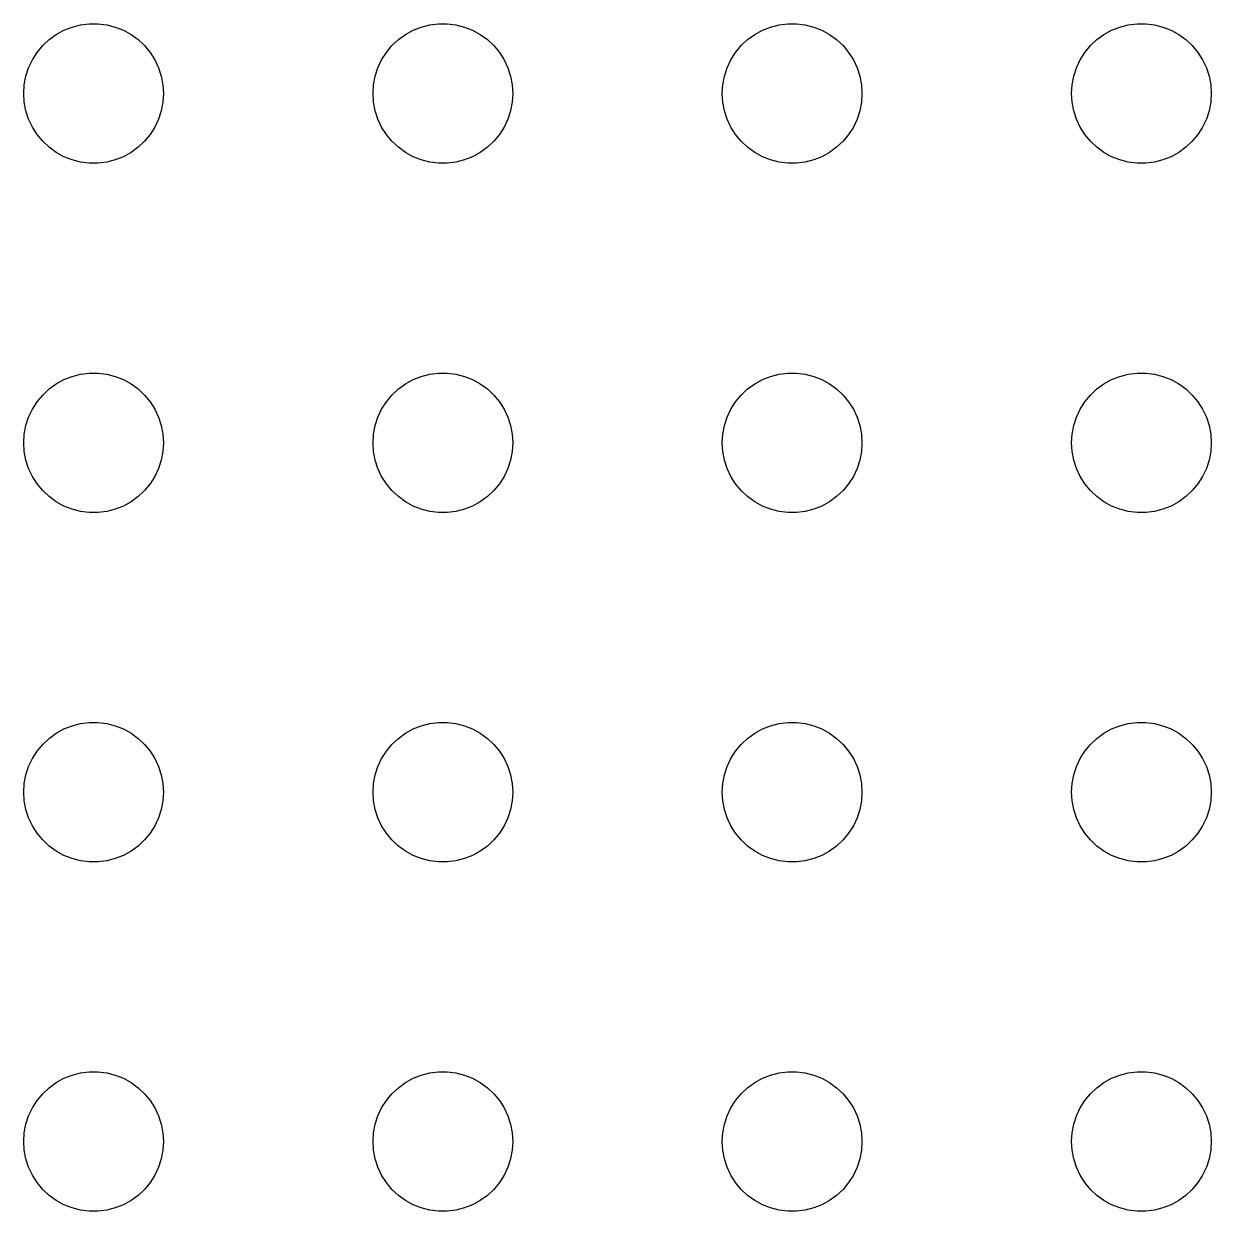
# Model space of a CAD drawing. Header units: metres. Extents: x -104 to 104, y -104 to 104.
# Drawn here: x 51 to 76.5, y 51 to 76.5 of the extents above; entities that cross this region are included whole.
import ezdxf

# ---------------------------------------------------------------- set-up
doc = ezdxf.new("R2010")
doc.units = ezdxf.units.M

msp = doc.modelspace()

# ---------------------------------------------------------------- linework, layer by layer
for p, q in [((51.5439, 76.1558), (51.6963, 76.2665)), ((51.6963, 76.2665), (51.8613, 76.3572)), ((51.8613, 76.3572), (52.0365, 76.4266)), ((52.0365, 76.4266), (52.2189, 76.4734)), ((52.2189, 76.4734), (52.4058, 76.497)), ((52.4058, 76.497), (52.5942, 76.497)), ((52.5942, 76.497), (52.7811, 76.4734)), ((52.7811, 76.4734), (52.9635, 76.4266)), ((52.9635, 76.4266), (53.1387, 76.3572)), ((53.1387, 76.3572), (53.3037, 76.2665)), ((53.3037, 76.2665), (53.4561, 76.1558)), ((59.0439, 76.1558), (59.1963, 76.2665)), ((59.1963, 76.2665), (59.3613, 76.3572)), ((59.3613, 76.3572), (59.5365, 76.4266)), ((59.5365, 76.4266), (59.7189, 76.4734)), ((59.7189, 76.4734), (59.9058, 76.497)), ((59.9058, 76.497), (60.0942, 76.497)), ((60.0942, 76.497), (60.2811, 76.4734)), ((60.2811, 76.4734), (60.4635, 76.4266)), ((60.4635, 76.4266), (60.6387, 76.3572)), ((60.6387, 76.3572), (60.8037, 76.2665)), ((60.8037, 76.2665), (60.9561, 76.1558)), ((66.5439, 76.1558), (66.6963, 76.2665)), ((66.6963, 76.2665), (66.8613, 76.3572)), ((66.8613, 76.3572), (67.0365, 76.4266)), ((67.0365, 76.4266), (67.2189, 76.4734)), ((67.2189, 76.4734), (67.4058, 76.497)), ((67.4058, 76.497), (67.5942, 76.497)), ((67.5942, 76.497), (67.7811, 76.4734)), ((67.7811, 76.4734), (67.9635, 76.4266)), ((67.9635, 76.4266), (68.1387, 76.3572)), ((68.1387, 76.3572), (68.3037, 76.2665)), ((68.3037, 76.2665), (68.4561, 76.1558)), ((74.0439, 76.1558), (74.1963, 76.2665)), ((74.1963, 76.2665), (74.3613, 76.3572)), ((74.3613, 76.3572), (74.5365, 76.4266)), ((74.5365, 76.4266), (74.7189, 76.4734)), ((74.7189, 76.4734), (74.9058, 76.497)), ((74.9058, 76.497), (75.0942, 76.497)), ((75.0942, 76.497), (75.2811, 76.4734)), ((75.2811, 76.4734), (75.4635, 76.4266)), ((75.4635, 76.4266), (75.6387, 76.3572)), ((75.6387, 76.3572), (75.8037, 76.2665)), ((75.8037, 76.2665), (75.9561, 76.1558)), ((51.2865, 75.8817), (51.4065, 76.0268)), ((51.4065, 76.0268), (51.5439, 76.1558)), ((53.4561, 76.1558), (53.5934, 76.0268)), ((53.5934, 76.0268), (53.7135, 75.8817)), ((58.7865, 75.8817), (58.9065, 76.0268)), ((58.9065, 76.0268), (59.0439, 76.1558)), ((60.9561, 76.1558), (61.0934, 76.0268)), ((61.0934, 76.0268), (61.2135, 75.8817)), ((66.2865, 75.8817), (66.4065, 76.0268)), ((66.4065, 76.0268), (66.5439, 76.1558)), ((68.4561, 76.1558), (68.5934, 76.0268)), ((68.5934, 76.0268), (68.7135, 75.8817)), ((73.7865, 75.8817), (73.9065, 76.0268)), ((73.9065, 76.0268), (74.0439, 76.1558)), ((75.9561, 76.1558), (76.0934, 76.0268)), ((76.0934, 76.0268), (76.2135, 75.8817)), ((51.1855, 75.7226), (51.2865, 75.8817)), ((53.7135, 75.8817), (53.8145, 75.7226)), ((58.6855, 75.7226), (58.7865, 75.8817)), ((61.2135, 75.8817), (61.3145, 75.7226)), ((66.1855, 75.7226), (66.2865, 75.8817)), ((68.7135, 75.8817), (68.8145, 75.7226)), ((73.6855, 75.7226), (73.7865, 75.8817)), ((76.2135, 75.8817), (76.3145, 75.7226)), ((51.0471, 75.373), (51.1053, 75.5522)), ((51.1053, 75.5522), (51.1855, 75.7226)), ((53.8145, 75.7226), (53.8947, 75.5522)), ((53.8947, 75.5522), (53.9529, 75.373)), ((58.5471, 75.373), (58.6053, 75.5522)), ((58.6053, 75.5522), (58.6855, 75.7226)), ((61.3145, 75.7226), (61.3947, 75.5522)), ((61.3947, 75.5522), (61.4529, 75.373)), ((66.0471, 75.373), (66.1053, 75.5522)), ((66.1053, 75.5522), (66.1855, 75.7226)), ((68.8145, 75.7226), (68.8947, 75.5522)), ((68.8947, 75.5522), (68.9529, 75.373)), ((73.5471, 75.373), (73.6053, 75.5522)), ((73.6053, 75.5522), (73.6855, 75.7226)), ((76.3145, 75.7226), (76.3947, 75.5522)), ((76.3947, 75.5522), (76.4529, 75.373)), ((51.0118, 75.188), (51.0471, 75.373)), ((53.9529, 75.373), (53.9882, 75.188)), ((58.5118, 75.188), (58.5471, 75.373)), ((61.4529, 75.373), (61.4882, 75.188)), ((66.0118, 75.188), (66.0471, 75.373)), ((68.9529, 75.373), (68.9882, 75.188)), ((73.5118, 75.188), (73.5471, 75.373)), ((76.4529, 75.373), (76.4882, 75.188)), ((51, 75), (51.0118, 75.188)), ((51.0118, 74.812), (51, 75)), ((53.9882, 75.188), (54, 75)), ((54, 75), (53.9882, 74.812)), ((58.5, 75), (58.5118, 75.188)), ((58.5118, 74.812), (58.5, 75)), ((61.4882, 75.188), (61.5, 75)), ((61.5, 75), (61.4882, 74.812)), ((66, 75), (66.0118, 75.188)), ((66.0118, 74.812), (66, 75)), ((68.9882, 75.188), (69, 75)), ((69, 75), (68.9882, 74.812)), ((73.5, 75), (73.5118, 75.188)), ((73.5118, 74.812), (73.5, 75)), ((76.4882, 75.188), (76.5, 75)), ((76.5, 75), (76.4882, 74.812)), ((51.0471, 74.627), (51.0118, 74.812)), ((53.9882, 74.812), (53.9529, 74.627)), ((58.5471, 74.627), (58.5118, 74.812)), ((61.4882, 74.812), (61.4529, 74.627)), ((66.0471, 74.627), (66.0118, 74.812)), ((68.9882, 74.812), (68.9529, 74.627)), ((73.5471, 74.627), (73.5118, 74.812)), ((76.4882, 74.812), (76.4529, 74.627)), ((51.1053, 74.4478), (51.0471, 74.627)), ((53.9529, 74.627), (53.8947, 74.4478)), ((58.6053, 74.4478), (58.5471, 74.627)), ((61.4529, 74.627), (61.3947, 74.4478)), ((66.1053, 74.4478), (66.0471, 74.627)), ((68.9529, 74.627), (68.8947, 74.4478)), ((73.6053, 74.4478), (73.5471, 74.627)), ((76.4529, 74.627), (76.3947, 74.4478)), ((51.1855, 74.2774), (51.1053, 74.4478)), ((51.2865, 74.1183), (51.1855, 74.2774)), ((53.8145, 74.2774), (53.7135, 74.1183)), ((53.8947, 74.4478), (53.8145, 74.2774)), ((58.6855, 74.2774), (58.6053, 74.4478)), ((58.7865, 74.1183), (58.6855, 74.2774)), ((61.3145, 74.2774), (61.2135, 74.1183)), ((61.3947, 74.4478), (61.3145, 74.2774)), ((66.1855, 74.2774), (66.1053, 74.4478)), ((66.2865, 74.1183), (66.1855, 74.2774)), ((68.8145, 74.2774), (68.7135, 74.1183)), ((68.8947, 74.4478), (68.8145, 74.2774)), ((73.6855, 74.2774), (73.6053, 74.4478)), ((73.7865, 74.1183), (73.6855, 74.2774)), ((76.3145, 74.2774), (76.2135, 74.1183)), ((76.3947, 74.4478), (76.3145, 74.2774)), ((51.4065, 73.9732), (51.2865, 74.1183)), ((51.5439, 73.8442), (51.4065, 73.9732)), ((53.5934, 73.9732), (53.4561, 73.8442)), ((53.7135, 74.1183), (53.5934, 73.9732)), ((58.9065, 73.9732), (58.7865, 74.1183)), ((59.0439, 73.8442), (58.9065, 73.9732)), ((61.0934, 73.9732), (60.9561, 73.8442)), ((61.2135, 74.1183), (61.0934, 73.9732)), ((66.4065, 73.9732), (66.2865, 74.1183)), ((66.5439, 73.8442), (66.4065, 73.9732)), ((68.5934, 73.9732), (68.4561, 73.8442)), ((68.7135, 74.1183), (68.5934, 73.9732)), ((73.9065, 73.9732), (73.7865, 74.1183)), ((74.0439, 73.8442), (73.9065, 73.9732)), ((76.0934, 73.9732), (75.9561, 73.8442)), ((76.2135, 74.1183), (76.0934, 73.9732)), ((51.6963, 73.7335), (51.5439, 73.8442)), ((51.8613, 73.6428), (51.6963, 73.7335)), ((53.3037, 73.7335), (53.1387, 73.6428)), ((53.4561, 73.8442), (53.3037, 73.7335)), ((59.1963, 73.7335), (59.0439, 73.8442)), ((59.3613, 73.6428), (59.1963, 73.7335)), ((60.8037, 73.7335), (60.6387, 73.6428)), ((60.9561, 73.8442), (60.8037, 73.7335)), ((66.6963, 73.7335), (66.5439, 73.8442)), ((66.8613, 73.6428), (66.6963, 73.7335)), ((68.3037, 73.7335), (68.1387, 73.6428)), ((68.4561, 73.8442), (68.3037, 73.7335)), ((74.1963, 73.7335), (74.0439, 73.8442)), ((74.3613, 73.6428), (74.1963, 73.7335)), ((75.8037, 73.7335), (75.6387, 73.6428)), ((75.9561, 73.8442), (75.8037, 73.7335)), ((52.0365, 73.5734), (51.8613, 73.6428)), ((52.2189, 73.5266), (52.0365, 73.5734)), ((52.4058, 73.503), (52.2189, 73.5266)), ((52.5942, 73.503), (52.4058, 73.503)), ((52.7811, 73.5266), (52.5942, 73.503)), ((52.9635, 73.5734), (52.7811, 73.5266)), ((53.1387, 73.6428), (52.9635, 73.5734)), ((59.5365, 73.5734), (59.3613, 73.6428)), ((59.7189, 73.5266), (59.5365, 73.5734)), ((59.9058, 73.503), (59.7189, 73.5266)), ((60.0942, 73.503), (59.9058, 73.503)), ((60.2811, 73.5266), (60.0942, 73.503)), ((60.4635, 73.5734), (60.2811, 73.5266)), ((60.6387, 73.6428), (60.4635, 73.5734)), ((67.0365, 73.5734), (66.8613, 73.6428)), ((67.2189, 73.5266), (67.0365, 73.5734)), ((67.4058, 73.503), (67.2189, 73.5266)), ((67.5942, 73.503), (67.4058, 73.503)), ((67.7811, 73.5266), (67.5942, 73.503)), ((67.9635, 73.5734), (67.7811, 73.5266)), ((68.1387, 73.6428), (67.9635, 73.5734)), ((74.5365, 73.5734), (74.3613, 73.6428)), ((74.7189, 73.5266), (74.5365, 73.5734)), ((74.9058, 73.503), (74.7189, 73.5266)), ((75.0942, 73.503), (74.9058, 73.503)), ((75.2811, 73.5266), (75.0942, 73.503)), ((75.4635, 73.5734), (75.2811, 73.5266)), ((75.6387, 73.6428), (75.4635, 73.5734)), ((51.6963, 68.7665), (51.8613, 68.8572)), ((51.8613, 68.8572), (52.0365, 68.9266)), ((52.0365, 68.9266), (52.2189, 68.9734)), ((52.2189, 68.9734), (52.4058, 68.997)), ((52.4058, 68.997), (52.5942, 68.997)), ((52.5942, 68.997), (52.7811, 68.9734)), ((52.7811, 68.9734), (52.9635, 68.9266)), ((52.9635, 68.9266), (53.1387, 68.8572)), ((53.1387, 68.8572), (53.3037, 68.7665)), ((59.1963, 68.7665), (59.3613, 68.8572)), ((59.3613, 68.8572), (59.5365, 68.9266)), ((59.5365, 68.9266), (59.7189, 68.9734)), ((59.7189, 68.9734), (59.9058, 68.997)), ((59.9058, 68.997), (60.0942, 68.997)), ((60.0942, 68.997), (60.2811, 68.9734)), ((60.2811, 68.9734), (60.4635, 68.9266)), ((60.4635, 68.9266), (60.6387, 68.8572)), ((60.6387, 68.8572), (60.8037, 68.7665)), ((66.6963, 68.7665), (66.8613, 68.8572)), ((66.8613, 68.8572), (67.0365, 68.9266)), ((67.0365, 68.9266), (67.2189, 68.9734)), ((67.2189, 68.9734), (67.4058, 68.997)), ((67.4058, 68.997), (67.5942, 68.997)), ((67.5942, 68.997), (67.7811, 68.9734)), ((67.7811, 68.9734), (67.9635, 68.9266)), ((67.9635, 68.9266), (68.1387, 68.8572)), ((68.1387, 68.8572), (68.3037, 68.7665)), ((74.1963, 68.7665), (74.3613, 68.8572)), ((74.3613, 68.8572), (74.5365, 68.9266)), ((74.5365, 68.9266), (74.7189, 68.9734)), ((74.7189, 68.9734), (74.9058, 68.997)), ((74.9058, 68.997), (75.0942, 68.997)), ((75.0942, 68.997), (75.2811, 68.9734)), ((75.2811, 68.9734), (75.4635, 68.9266)), ((75.4635, 68.9266), (75.6387, 68.8572)), ((75.6387, 68.8572), (75.8037, 68.7665)), ((51.4065, 68.5268), (51.5439, 68.6558)), ((51.5439, 68.6558), (51.6963, 68.7665)), ((53.3037, 68.7665), (53.4561, 68.6558)), ((53.4561, 68.6558), (53.5934, 68.5268)), ((58.9065, 68.5268), (59.0439, 68.6558)), ((59.0439, 68.6558), (59.1963, 68.7665)), ((60.8037, 68.7665), (60.9561, 68.6558)), ((60.9561, 68.6558), (61.0934, 68.5268)), ((66.4065, 68.5268), (66.5439, 68.6558)), ((66.5439, 68.6558), (66.6963, 68.7665)), ((68.3037, 68.7665), (68.4561, 68.6558)), ((68.4561, 68.6558), (68.5934, 68.5268)), ((73.9065, 68.5268), (74.0439, 68.6558)), ((74.0439, 68.6558), (74.1963, 68.7665)), ((75.8037, 68.7665), (75.9561, 68.6558)), ((75.9561, 68.6558), (76.0934, 68.5268)), ((51.1855, 68.2226), (51.2865, 68.3817)), ((51.2865, 68.3817), (51.4065, 68.5268)), ((53.5934, 68.5268), (53.7135, 68.3817)), ((53.7135, 68.3817), (53.8145, 68.2226)), ((58.6855, 68.2226), (58.7865, 68.3817)), ((58.7865, 68.3817), (58.9065, 68.5268)), ((61.0934, 68.5268), (61.2135, 68.3817)), ((61.2135, 68.3817), (61.3145, 68.2226)), ((66.1855, 68.2226), (66.2865, 68.3817)), ((66.2865, 68.3817), (66.4065, 68.5268)), ((68.5934, 68.5268), (68.7135, 68.3817)), ((68.7135, 68.3817), (68.8145, 68.2226)), ((73.6855, 68.2226), (73.7865, 68.3817)), ((73.7865, 68.3817), (73.9065, 68.5268)), ((76.0934, 68.5268), (76.2135, 68.3817)), ((76.2135, 68.3817), (76.3145, 68.2226)), ((51.1053, 68.0522), (51.1855, 68.2226)), ((53.8145, 68.2226), (53.8947, 68.0522)), ((58.6053, 68.0522), (58.6855, 68.2226)), ((61.3145, 68.2226), (61.3947, 68.0522)), ((66.1053, 68.0522), (66.1855, 68.2226)), ((68.8145, 68.2226), (68.8947, 68.0522)), ((73.6053, 68.0522), (73.6855, 68.2226)), ((76.3145, 68.2226), (76.3947, 68.0522)), ((51.0118, 67.688), (51.0471, 67.873)), ((51.0471, 67.873), (51.1053, 68.0522)), ((53.8947, 68.0522), (53.9529, 67.873)), ((53.9529, 67.873), (53.9882, 67.688)), ((58.5118, 67.688), (58.5471, 67.873)), ((58.5471, 67.873), (58.6053, 68.0522)), ((61.3947, 68.0522), (61.4529, 67.873)), ((61.4529, 67.873), (61.4882, 67.688)), ((66.0118, 67.688), (66.0471, 67.873)), ((66.0471, 67.873), (66.1053, 68.0522)), ((68.8947, 68.0522), (68.9529, 67.873)), ((68.9529, 67.873), (68.9882, 67.688)), ((73.5118, 67.688), (73.5471, 67.873)), ((73.5471, 67.873), (73.6053, 68.0522)), ((76.3947, 68.0522), (76.4529, 67.873)), ((76.4529, 67.873), (76.4882, 67.688)), ((51, 67.5), (51.0118, 67.688)), ((53.9882, 67.688), (54, 67.5)), ((58.5, 67.5), (58.5118, 67.688)), ((61.4882, 67.688), (61.5, 67.5)), ((66, 67.5), (66.0118, 67.688)), ((68.9882, 67.688), (69, 67.5)), ((73.5, 67.5), (73.5118, 67.688)), ((76.4882, 67.688), (76.5, 67.5)), ((51.0118, 67.312), (51, 67.5)), ((54, 67.5), (53.9882, 67.312)), ((58.5118, 67.312), (58.5, 67.5)), ((61.5, 67.5), (61.4882, 67.312)), ((66.0118, 67.312), (66, 67.5)), ((69, 67.5), (68.9882, 67.312)), ((73.5118, 67.312), (73.5, 67.5)), ((76.5, 67.5), (76.4882, 67.312)), ((51.0471, 67.127), (51.0118, 67.312)), ((51.1053, 66.9478), (51.0471, 67.127)), ((53.9529, 67.127), (53.8947, 66.9478)), ((53.9882, 67.312), (53.9529, 67.127)), ((58.5471, 67.127), (58.5118, 67.312)), ((58.6053, 66.9478), (58.5471, 67.127)), ((61.4529, 67.127), (61.3947, 66.9478)), ((61.4882, 67.312), (61.4529, 67.127)), ((66.0471, 67.127), (66.0118, 67.312)), ((66.1053, 66.9478), (66.0471, 67.127)), ((68.9529, 67.127), (68.8947, 66.9478)), ((68.9882, 67.312), (68.9529, 67.127)), ((73.5471, 67.127), (73.5118, 67.312)), ((73.6053, 66.9478), (73.5471, 67.127)), ((76.4529, 67.127), (76.3947, 66.9478)), ((76.4882, 67.312), (76.4529, 67.127)), ((51.1855, 66.7774), (51.1053, 66.9478)), ((53.8947, 66.9478), (53.8145, 66.7774)), ((58.6855, 66.7774), (58.6053, 66.9478)), ((61.3947, 66.9478), (61.3145, 66.7774)), ((66.1855, 66.7774), (66.1053, 66.9478)), ((68.8947, 66.9478), (68.8145, 66.7774)), ((73.6855, 66.7774), (73.6053, 66.9478)), ((76.3947, 66.9478), (76.3145, 66.7774)), ((51.2865, 66.6183), (51.1855, 66.7774)), ((51.4065, 66.4732), (51.2865, 66.6183)), ((53.7135, 66.6183), (53.5934, 66.4732)), ((53.8145, 66.7774), (53.7135, 66.6183)), ((58.7865, 66.6183), (58.6855, 66.7774)), ((58.9065, 66.4732), (58.7865, 66.6183)), ((61.2135, 66.6183), (61.0934, 66.4732)), ((61.3145, 66.7774), (61.2135, 66.6183)), ((66.2865, 66.6183), (66.1855, 66.7774)), ((66.4065, 66.4732), (66.2865, 66.6183)), ((68.7135, 66.6183), (68.5934, 66.4732)), ((68.8145, 66.7774), (68.7135, 66.6183)), ((73.7865, 66.6183), (73.6855, 66.7774)), ((73.9065, 66.4732), (73.7865, 66.6183)), ((76.2135, 66.6183), (76.0934, 66.4732)), ((76.3145, 66.7774), (76.2135, 66.6183)), ((51.5439, 66.3442), (51.4065, 66.4732)), ((51.6963, 66.2335), (51.5439, 66.3442)), ((53.4561, 66.3442), (53.3037, 66.2335)), ((53.5934, 66.4732), (53.4561, 66.3442)), ((59.0439, 66.3442), (58.9065, 66.4732)), ((59.1963, 66.2335), (59.0439, 66.3442)), ((60.9561, 66.3442), (60.8037, 66.2335)), ((61.0934, 66.4732), (60.9561, 66.3442)), ((66.5439, 66.3442), (66.4065, 66.4732)), ((66.6963, 66.2335), (66.5439, 66.3442)), ((68.4561, 66.3442), (68.3037, 66.2335)), ((68.5934, 66.4732), (68.4561, 66.3442)), ((74.0439, 66.3442), (73.9065, 66.4732)), ((74.1963, 66.2335), (74.0439, 66.3442)), ((75.9561, 66.3442), (75.8037, 66.2335)), ((76.0934, 66.4732), (75.9561, 66.3442)), ((51.8613, 66.1428), (51.6963, 66.2335)), ((52.0365, 66.0734), (51.8613, 66.1428)), ((52.2189, 66.0266), (52.0365, 66.0734)), ((52.9635, 66.0734), (52.7811, 66.0266)), ((53.1387, 66.1428), (52.9635, 66.0734)), ((53.3037, 66.2335), (53.1387, 66.1428)), ((59.3613, 66.1428), (59.1963, 66.2335)), ((59.5365, 66.0734), (59.3613, 66.1428)), ((59.7189, 66.0266), (59.5365, 66.0734)), ((60.4635, 66.0734), (60.2811, 66.0266)), ((60.6387, 66.1428), (60.4635, 66.0734)), ((60.8037, 66.2335), (60.6387, 66.1428)), ((66.8613, 66.1428), (66.6963, 66.2335)), ((67.0365, 66.0734), (66.8613, 66.1428)), ((67.2189, 66.0266), (67.0365, 66.0734)), ((67.9635, 66.0734), (67.7811, 66.0266)), ((68.1387, 66.1428), (67.9635, 66.0734)), ((68.3037, 66.2335), (68.1387, 66.1428)), ((74.3613, 66.1428), (74.1963, 66.2335)), ((74.5365, 66.0734), (74.3613, 66.1428)), ((74.7189, 66.0266), (74.5365, 66.0734)), ((75.4635, 66.0734), (75.2811, 66.0266)), ((75.6387, 66.1428), (75.4635, 66.0734)), ((75.8037, 66.2335), (75.6387, 66.1428)), ((52.4058, 66.003), (52.2189, 66.0266)), ((52.5942, 66.003), (52.4058, 66.003)), ((52.7811, 66.0266), (52.5942, 66.003)), ((59.9058, 66.003), (59.7189, 66.0266)), ((60.0942, 66.003), (59.9058, 66.003)), ((60.2811, 66.0266), (60.0942, 66.003)), ((67.4058, 66.003), (67.2189, 66.0266)), ((67.5942, 66.003), (67.4058, 66.003)), ((67.7811, 66.0266), (67.5942, 66.003)), ((74.9058, 66.003), (74.7189, 66.0266)), ((75.0942, 66.003), (74.9058, 66.003)), ((75.2811, 66.0266), (75.0942, 66.003)), ((52.0365, 61.4266), (52.2189, 61.4734)), ((52.2189, 61.4734), (52.4058, 61.497)), ((52.4058, 61.497), (52.5942, 61.497)), ((52.5942, 61.497), (52.7811, 61.4734)), ((52.7811, 61.4734), (52.9635, 61.4266)), ((59.5365, 61.4266), (59.7189, 61.4734)), ((59.7189, 61.4734), (59.9058, 61.497)), ((59.9058, 61.497), (60.0942, 61.497)), ((60.0942, 61.497), (60.2811, 61.4734)), ((60.2811, 61.4734), (60.4635, 61.4266)), ((67.0365, 61.4266), (67.2189, 61.4734)), ((67.2189, 61.4734), (67.4058, 61.497)), ((67.4058, 61.497), (67.5942, 61.497)), ((67.5942, 61.497), (67.7811, 61.4734)), ((67.7811, 61.4734), (67.9635, 61.4266)), ((74.5365, 61.4266), (74.7189, 61.4734)), ((74.7189, 61.4734), (74.9058, 61.497)), ((74.9058, 61.497), (75.0942, 61.497)), ((75.0942, 61.497), (75.2811, 61.4734)), ((75.2811, 61.4734), (75.4635, 61.4266)), ((51.5439, 61.1558), (51.6963, 61.2665)), ((51.6963, 61.2665), (51.8613, 61.3572)), ((51.8613, 61.3572), (52.0365, 61.4266)), ((52.9635, 61.4266), (53.1387, 61.3572)), ((53.1387, 61.3572), (53.3037, 61.2665)), ((53.3037, 61.2665), (53.4561, 61.1558)), ((59.0439, 61.1558), (59.1963, 61.2665)), ((59.1963, 61.2665), (59.3613, 61.3572)), ((59.3613, 61.3572), (59.5365, 61.4266)), ((60.4635, 61.4266), (60.6387, 61.3572)), ((60.6387, 61.3572), (60.8037, 61.2665)), ((60.8037, 61.2665), (60.9561, 61.1558)), ((66.5439, 61.1558), (66.6963, 61.2665)), ((66.6963, 61.2665), (66.8613, 61.3572)), ((66.8613, 61.3572), (67.0365, 61.4266)), ((67.9635, 61.4266), (68.1387, 61.3572)), ((68.1387, 61.3572), (68.3037, 61.2665)), ((68.3037, 61.2665), (68.4561, 61.1558)), ((74.0439, 61.1558), (74.1963, 61.2665)), ((74.1963, 61.2665), (74.3613, 61.3572)), ((74.3613, 61.3572), (74.5365, 61.4266)), ((75.4635, 61.4266), (75.6387, 61.3572)), ((75.6387, 61.3572), (75.8037, 61.2665)), ((75.8037, 61.2665), (75.9561, 61.1558)), ((51.2865, 60.8817), (51.4065, 61.0268)), ((51.4065, 61.0268), (51.5439, 61.1558)), ((53.4561, 61.1558), (53.5934, 61.0268)), ((53.5934, 61.0268), (53.7135, 60.8817)), ((58.7865, 60.8817), (58.9065, 61.0268)), ((58.9065, 61.0268), (59.0439, 61.1558)), ((60.9561, 61.1558), (61.0934, 61.0268)), ((61.0934, 61.0268), (61.2135, 60.8817)), ((66.2865, 60.8817), (66.4065, 61.0268)), ((66.4065, 61.0268), (66.5439, 61.1558)), ((68.4561, 61.1558), (68.5934, 61.0268)), ((68.5934, 61.0268), (68.7135, 60.8817)), ((73.7865, 60.8817), (73.9065, 61.0268)), ((73.9065, 61.0268), (74.0439, 61.1558)), ((75.9561, 61.1558), (76.0934, 61.0268)), ((76.0934, 61.0268), (76.2135, 60.8817)), ((51.1053, 60.5522), (51.1855, 60.7226)), ((51.1855, 60.7226), (51.2865, 60.8817)), ((53.7135, 60.8817), (53.8145, 60.7226)), ((53.8145, 60.7226), (53.8947, 60.5522)), ((58.6053, 60.5522), (58.6855, 60.7226)), ((58.6855, 60.7226), (58.7865, 60.8817)), ((61.2135, 60.8817), (61.3145, 60.7226)), ((61.3145, 60.7226), (61.3947, 60.5522)), ((66.1053, 60.5522), (66.1855, 60.7226)), ((66.1855, 60.7226), (66.2865, 60.8817)), ((68.7135, 60.8817), (68.8145, 60.7226)), ((68.8145, 60.7226), (68.8947, 60.5522)), ((73.6053, 60.5522), (73.6855, 60.7226)), ((73.6855, 60.7226), (73.7865, 60.8817)), ((76.2135, 60.8817), (76.3145, 60.7226)), ((76.3145, 60.7226), (76.3947, 60.5522)), ((51.0471, 60.373), (51.1053, 60.5522)), ((53.8947, 60.5522), (53.9529, 60.373)), ((58.5471, 60.373), (58.6053, 60.5522)), ((61.3947, 60.5522), (61.4529, 60.373)), ((66.0471, 60.373), (66.1053, 60.5522)), ((68.8947, 60.5522), (68.9529, 60.373)), ((73.5471, 60.373), (73.6053, 60.5522)), ((76.3947, 60.5522), (76.4529, 60.373)), ((51, 60), (51.0118, 60.188)), ((51.0118, 60.188), (51.0471, 60.373)), ((53.9529, 60.373), (53.9882, 60.188)), ((53.9882, 60.188), (54, 60)), ((58.5, 60), (58.5118, 60.188)), ((58.5118, 60.188), (58.5471, 60.373)), ((61.4529, 60.373), (61.4882, 60.188)), ((61.4882, 60.188), (61.5, 60)), ((66, 60), (66.0118, 60.188)), ((66.0118, 60.188), (66.0471, 60.373)), ((68.9529, 60.373), (68.9882, 60.188)), ((68.9882, 60.188), (69, 60)), ((73.5, 60), (73.5118, 60.188)), ((73.5118, 60.188), (73.5471, 60.373)), ((76.4529, 60.373), (76.4882, 60.188)), ((76.4882, 60.188), (76.5, 60)), ((51.0118, 59.812), (51, 60)), ((54, 60), (53.9882, 59.812)), ((58.5118, 59.812), (58.5, 60)), ((61.5, 60), (61.4882, 59.812)), ((66.0118, 59.812), (66, 60)), ((69, 60), (68.9882, 59.812)), ((73.5118, 59.812), (73.5, 60)), ((76.5, 60), (76.4882, 59.812)), ((51.0471, 59.627), (51.0118, 59.812)), ((53.9882, 59.812), (53.9529, 59.627)), ((58.5471, 59.627), (58.5118, 59.812)), ((61.4882, 59.812), (61.4529, 59.627)), ((66.0471, 59.627), (66.0118, 59.812)), ((68.9882, 59.812), (68.9529, 59.627)), ((73.5471, 59.627), (73.5118, 59.812)), ((76.4882, 59.812), (76.4529, 59.627)), ((51.1053, 59.4478), (51.0471, 59.627)), ((51.1855, 59.2774), (51.1053, 59.4478)), ((53.8947, 59.4478), (53.8145, 59.2774)), ((53.9529, 59.627), (53.8947, 59.4478)), ((58.6053, 59.4478), (58.5471, 59.627)), ((58.6855, 59.2774), (58.6053, 59.4478)), ((61.3947, 59.4478), (61.3145, 59.2774)), ((61.4529, 59.627), (61.3947, 59.4478)), ((66.1053, 59.4478), (66.0471, 59.627)), ((66.1855, 59.2774), (66.1053, 59.4478)), ((68.8947, 59.4478), (68.8145, 59.2774)), ((68.9529, 59.627), (68.8947, 59.4478)), ((73.6053, 59.4478), (73.5471, 59.627)), ((73.6855, 59.2774), (73.6053, 59.4478)), ((76.3947, 59.4478), (76.3145, 59.2774)), ((76.4529, 59.627), (76.3947, 59.4478)), ((51.2865, 59.1183), (51.1855, 59.2774)), ((53.8145, 59.2774), (53.7135, 59.1183)), ((58.7865, 59.1183), (58.6855, 59.2774)), ((61.3145, 59.2774), (61.2135, 59.1183)), ((66.2865, 59.1183), (66.1855, 59.2774)), ((68.8145, 59.2774), (68.7135, 59.1183)), ((73.7865, 59.1183), (73.6855, 59.2774)), ((76.3145, 59.2774), (76.2135, 59.1183)), ((51.4065, 58.9732), (51.2865, 59.1183)), ((51.5439, 58.8442), (51.4065, 58.9732)), ((53.5934, 58.9732), (53.4561, 58.8442)), ((53.7135, 59.1183), (53.5934, 58.9732)), ((58.9065, 58.9732), (58.7865, 59.1183)), ((59.0439, 58.8442), (58.9065, 58.9732)), ((61.0934, 58.9732), (60.9561, 58.8442)), ((61.2135, 59.1183), (61.0934, 58.9732)), ((66.4065, 58.9732), (66.2865, 59.1183)), ((66.5439, 58.8442), (66.4065, 58.9732)), ((68.5934, 58.9732), (68.4561, 58.8442)), ((68.7135, 59.1183), (68.5934, 58.9732)), ((73.9065, 58.9732), (73.7865, 59.1183)), ((74.0439, 58.8442), (73.9065, 58.9732)), ((76.0934, 58.9732), (75.9561, 58.8442)), ((76.2135, 59.1183), (76.0934, 58.9732)), ((51.6963, 58.7335), (51.5439, 58.8442)), ((51.8613, 58.6428), (51.6963, 58.7335)), ((53.3037, 58.7335), (53.1387, 58.6428)), ((53.4561, 58.8442), (53.3037, 58.7335)), ((59.1963, 58.7335), (59.0439, 58.8442)), ((59.3613, 58.6428), (59.1963, 58.7335)), ((60.8037, 58.7335), (60.6387, 58.6428)), ((60.9561, 58.8442), (60.8037, 58.7335)), ((66.6963, 58.7335), (66.5439, 58.8442)), ((66.8613, 58.6428), (66.6963, 58.7335)), ((68.3037, 58.7335), (68.1387, 58.6428)), ((68.4561, 58.8442), (68.3037, 58.7335)), ((74.1963, 58.7335), (74.0439, 58.8442)), ((74.3613, 58.6428), (74.1963, 58.7335)), ((75.8037, 58.7335), (75.6387, 58.6428)), ((75.9561, 58.8442), (75.8037, 58.7335)), ((52.0365, 58.5734), (51.8613, 58.6428)), ((52.2189, 58.5266), (52.0365, 58.5734)), ((52.4058, 58.503), (52.2189, 58.5266)), ((52.5942, 58.503), (52.4058, 58.503)), ((52.7811, 58.5266), (52.5942, 58.503)), ((52.9635, 58.5734), (52.7811, 58.5266)), ((53.1387, 58.6428), (52.9635, 58.5734)), ((59.5365, 58.5734), (59.3613, 58.6428)), ((59.7189, 58.5266), (59.5365, 58.5734)), ((59.9058, 58.503), (59.7189, 58.5266)), ((60.0942, 58.503), (59.9058, 58.503)), ((60.2811, 58.5266), (60.0942, 58.503)), ((60.4635, 58.5734), (60.2811, 58.5266)), ((60.6387, 58.6428), (60.4635, 58.5734)), ((67.0365, 58.5734), (66.8613, 58.6428)), ((67.2189, 58.5266), (67.0365, 58.5734)), ((67.4058, 58.503), (67.2189, 58.5266)), ((67.5942, 58.503), (67.4058, 58.503)), ((67.7811, 58.5266), (67.5942, 58.503)), ((67.9635, 58.5734), (67.7811, 58.5266)), ((68.1387, 58.6428), (67.9635, 58.5734)), ((74.5365, 58.5734), (74.3613, 58.6428)), ((74.7189, 58.5266), (74.5365, 58.5734)), ((74.9058, 58.503), (74.7189, 58.5266)), ((75.0942, 58.503), (74.9058, 58.503)), ((75.2811, 58.5266), (75.0942, 58.503)), ((75.4635, 58.5734), (75.2811, 58.5266)), ((75.6387, 58.6428), (75.4635, 58.5734)), ((51.6963, 53.7665), (51.8613, 53.8572)), ((51.8613, 53.8572), (52.0365, 53.9266)), ((52.0365, 53.9266), (52.2189, 53.9734)), ((52.2189, 53.9734), (52.4058, 53.997)), ((52.4058, 53.997), (52.5942, 53.997)), ((52.5942, 53.997), (52.7811, 53.9734)), ((52.7811, 53.9734), (52.9635, 53.9266)), ((52.9635, 53.9266), (53.1387, 53.8572)), ((53.1387, 53.8572), (53.3037, 53.7665)), ((59.1963, 53.7665), (59.3613, 53.8572)), ((59.3613, 53.8572), (59.5365, 53.9266)), ((59.5365, 53.9266), (59.7189, 53.9734)), ((59.7189, 53.9734), (59.9058, 53.997)), ((59.9058, 53.997), (60.0942, 53.997)), ((60.0942, 53.997), (60.2811, 53.9734)), ((60.2811, 53.9734), (60.4635, 53.9266)), ((60.4635, 53.9266), (60.6387, 53.8572)), ((60.6387, 53.8572), (60.8037, 53.7665)), ((66.6963, 53.7665), (66.8613, 53.8572)), ((66.8613, 53.8572), (67.0365, 53.9266)), ((67.0365, 53.9266), (67.2189, 53.9734)), ((67.2189, 53.9734), (67.4058, 53.997)), ((67.4058, 53.997), (67.5942, 53.997)), ((67.5942, 53.997), (67.7811, 53.9734)), ((67.7811, 53.9734), (67.9635, 53.9266)), ((67.9635, 53.9266), (68.1387, 53.8572)), ((68.1387, 53.8572), (68.3037, 53.7665)), ((74.1963, 53.7665), (74.3613, 53.8572)), ((74.3613, 53.8572), (74.5365, 53.9266)), ((74.5365, 53.9266), (74.7189, 53.9734)), ((74.7189, 53.9734), (74.9058, 53.997)), ((74.9058, 53.997), (75.0942, 53.997)), ((75.0942, 53.997), (75.2811, 53.9734)), ((75.2811, 53.9734), (75.4635, 53.9266)), ((75.4635, 53.9266), (75.6387, 53.8572)), ((75.6387, 53.8572), (75.8037, 53.7665)), ((51.4065, 53.5268), (51.5439, 53.6558)), ((51.5439, 53.6558), (51.6963, 53.7665)), ((53.3037, 53.7665), (53.4561, 53.6558)), ((53.4561, 53.6558), (53.5934, 53.5268)), ((58.9065, 53.5268), (59.0439, 53.6558)), ((59.0439, 53.6558), (59.1963, 53.7665)), ((60.8037, 53.7665), (60.9561, 53.6558)), ((60.9561, 53.6558), (61.0934, 53.5268)), ((66.4065, 53.5268), (66.5439, 53.6558)), ((66.5439, 53.6558), (66.6963, 53.7665)), ((68.3037, 53.7665), (68.4561, 53.6558)), ((68.4561, 53.6558), (68.5934, 53.5268)), ((73.9065, 53.5268), (74.0439, 53.6558)), ((74.0439, 53.6558), (74.1963, 53.7665)), ((75.8037, 53.7665), (75.9561, 53.6558)), ((75.9561, 53.6558), (76.0934, 53.5268)), ((51.1855, 53.2226), (51.2865, 53.3817)), ((51.2865, 53.3817), (51.4065, 53.5268)), ((53.5934, 53.5268), (53.7135, 53.3817)), ((53.7135, 53.3817), (53.8145, 53.2226)), ((58.6855, 53.2226), (58.7865, 53.3817)), ((58.7865, 53.3817), (58.9065, 53.5268)), ((61.0934, 53.5268), (61.2135, 53.3817)), ((61.2135, 53.3817), (61.3145, 53.2226)), ((66.1855, 53.2226), (66.2865, 53.3817)), ((66.2865, 53.3817), (66.4065, 53.5268)), ((68.5934, 53.5268), (68.7135, 53.3817)), ((68.7135, 53.3817), (68.8145, 53.2226)), ((73.6855, 53.2226), (73.7865, 53.3817)), ((73.7865, 53.3817), (73.9065, 53.5268)), ((76.0934, 53.5268), (76.2135, 53.3817)), ((76.2135, 53.3817), (76.3145, 53.2226)), ((51.0471, 52.873), (51.1053, 53.0522)), ((51.1053, 53.0522), (51.1855, 53.2226)), ((53.8145, 53.2226), (53.8947, 53.0522)), ((53.8947, 53.0522), (53.9529, 52.873)), ((58.5471, 52.873), (58.6053, 53.0522)), ((58.6053, 53.0522), (58.6855, 53.2226)), ((61.3145, 53.2226), (61.3947, 53.0522)), ((61.3947, 53.0522), (61.4529, 52.873)), ((66.0471, 52.873), (66.1053, 53.0522)), ((66.1053, 53.0522), (66.1855, 53.2226)), ((68.8145, 53.2226), (68.8947, 53.0522)), ((68.8947, 53.0522), (68.9529, 52.873)), ((73.5471, 52.873), (73.6053, 53.0522)), ((73.6053, 53.0522), (73.6855, 53.2226)), ((76.3145, 53.2226), (76.3947, 53.0522)), ((76.3947, 53.0522), (76.4529, 52.873)), ((51.0118, 52.688), (51.0471, 52.873)), ((53.9529, 52.873), (53.9882, 52.688)), ((58.5118, 52.688), (58.5471, 52.873)), ((61.4529, 52.873), (61.4882, 52.688)), ((66.0118, 52.688), (66.0471, 52.873)), ((68.9529, 52.873), (68.9882, 52.688)), ((73.5118, 52.688), (73.5471, 52.873)), ((76.4529, 52.873), (76.4882, 52.688)), ((51, 52.5), (51.0118, 52.688)), ((53.9882, 52.688), (54, 52.5)), ((58.5, 52.5), (58.5118, 52.688)), ((61.4882, 52.688), (61.5, 52.5)), ((66, 52.5), (66.0118, 52.688)), ((68.9882, 52.688), (69, 52.5)), ((73.5, 52.5), (73.5118, 52.688)), ((76.4882, 52.688), (76.5, 52.5)), ((51.0118, 52.312), (51, 52.5)), ((51.0471, 52.127), (51.0118, 52.312)), ((53.9882, 52.312), (53.9529, 52.127)), ((54, 52.5), (53.9882, 52.312)), ((58.5118, 52.312), (58.5, 52.5)), ((58.5471, 52.127), (58.5118, 52.312)), ((61.4882, 52.312), (61.4529, 52.127)), ((61.5, 52.5), (61.4882, 52.312)), ((66.0118, 52.312), (66, 52.5)), ((66.0471, 52.127), (66.0118, 52.312)), ((68.9882, 52.312), (68.9529, 52.127)), ((69, 52.5), (68.9882, 52.312)), ((73.5118, 52.312), (73.5, 52.5)), ((73.5471, 52.127), (73.5118, 52.312)), ((76.4882, 52.312), (76.4529, 52.127)), ((76.5, 52.5), (76.4882, 52.312)), ((51.1053, 51.9478), (51.0471, 52.127)), ((53.9529, 52.127), (53.8947, 51.9478)), ((58.6053, 51.9478), (58.5471, 52.127)), ((61.4529, 52.127), (61.3947, 51.9478)), ((66.1053, 51.9478), (66.0471, 52.127)), ((68.9529, 52.127), (68.8947, 51.9478)), ((73.6053, 51.9478), (73.5471, 52.127)), ((76.4529, 52.127), (76.3947, 51.9478)), ((51.1855, 51.7774), (51.1053, 51.9478)), ((51.2865, 51.6183), (51.1855, 51.7774)), ((53.8145, 51.7774), (53.7135, 51.6183)), ((53.8947, 51.9478), (53.8145, 51.7774)), ((58.6855, 51.7774), (58.6053, 51.9478)), ((58.7865, 51.6183), (58.6855, 51.7774)), ((61.3145, 51.7774), (61.2135, 51.6183)), ((61.3947, 51.9478), (61.3145, 51.7774)), ((66.1855, 51.7774), (66.1053, 51.9478)), ((66.2865, 51.6183), (66.1855, 51.7774)), ((68.8145, 51.7774), (68.7135, 51.6183)), ((68.8947, 51.9478), (68.8145, 51.7774)), ((73.6855, 51.7774), (73.6053, 51.9478)), ((73.7865, 51.6183), (73.6855, 51.7774)), ((76.3145, 51.7774), (76.2135, 51.6183)), ((76.3947, 51.9478), (76.3145, 51.7774)), ((51.4065, 51.4732), (51.2865, 51.6183)), ((53.7135, 51.6183), (53.5934, 51.4732)), ((58.9065, 51.4732), (58.7865, 51.6183)), ((61.2135, 51.6183), (61.0934, 51.4732)), ((66.4065, 51.4732), (66.2865, 51.6183)), ((68.7135, 51.6183), (68.5934, 51.4732)), ((73.9065, 51.4732), (73.7865, 51.6183)), ((76.2135, 51.6183), (76.0934, 51.4732)), ((51.5439, 51.3442), (51.4065, 51.4732)), ((51.6963, 51.2335), (51.5439, 51.3442)), ((53.4561, 51.3442), (53.3037, 51.2335)), ((53.5934, 51.4732), (53.4561, 51.3442)), ((59.0439, 51.3442), (58.9065, 51.4732)), ((59.1963, 51.2335), (59.0439, 51.3442)), ((60.9561, 51.3442), (60.8037, 51.2335)), ((61.0934, 51.4732), (60.9561, 51.3442)), ((66.5439, 51.3442), (66.4065, 51.4732)), ((66.6963, 51.2335), (66.5439, 51.3442)), ((68.4561, 51.3442), (68.3037, 51.2335)), ((68.5934, 51.4732), (68.4561, 51.3442)), ((74.0439, 51.3442), (73.9065, 51.4732)), ((74.1963, 51.2335), (74.0439, 51.3442)), ((75.9561, 51.3442), (75.8037, 51.2335)), ((76.0934, 51.4732), (75.9561, 51.3442)), ((51.8613, 51.1428), (51.6963, 51.2335)), ((52.0365, 51.0734), (51.8613, 51.1428)), ((52.2189, 51.0266), (52.0365, 51.0734)), ((52.4058, 51.003), (52.2189, 51.0266)), ((52.5942, 51.003), (52.4058, 51.003)), ((52.7811, 51.0266), (52.5942, 51.003)), ((52.9635, 51.0734), (52.7811, 51.0266)), ((53.1387, 51.1428), (52.9635, 51.0734)), ((53.3037, 51.2335), (53.1387, 51.1428)), ((59.3613, 51.1428), (59.1963, 51.2335)), ((59.5365, 51.0734), (59.3613, 51.1428)), ((59.7189, 51.0266), (59.5365, 51.0734)), ((59.9058, 51.003), (59.7189, 51.0266)), ((60.0942, 51.003), (59.9058, 51.003)), ((60.2811, 51.0266), (60.0942, 51.003)), ((60.4635, 51.0734), (60.2811, 51.0266)), ((60.6387, 51.1428), (60.4635, 51.0734)), ((60.8037, 51.2335), (60.6387, 51.1428)), ((66.8613, 51.1428), (66.6963, 51.2335)), ((67.0365, 51.0734), (66.8613, 51.1428)), ((67.2189, 51.0266), (67.0365, 51.0734)), ((67.4058, 51.003), (67.2189, 51.0266)), ((67.5942, 51.003), (67.4058, 51.003)), ((67.7811, 51.0266), (67.5942, 51.003)), ((67.9635, 51.0734), (67.7811, 51.0266)), ((68.1387, 51.1428), (67.9635, 51.0734)), ((68.3037, 51.2335), (68.1387, 51.1428)), ((74.3613, 51.1428), (74.1963, 51.2335)), ((74.5365, 51.0734), (74.3613, 51.1428)), ((74.7189, 51.0266), (74.5365, 51.0734)), ((74.9058, 51.003), (74.7189, 51.0266)), ((75.0942, 51.003), (74.9058, 51.003)), ((75.2811, 51.0266), (75.0942, 51.003)), ((75.4635, 51.0734), (75.2811, 51.0266)), ((75.6387, 51.1428), (75.4635, 51.0734)), ((75.8037, 51.2335), (75.6387, 51.1428))]:
    msp.add_line(p, q)

doc.saveas('drawing.dxf')
